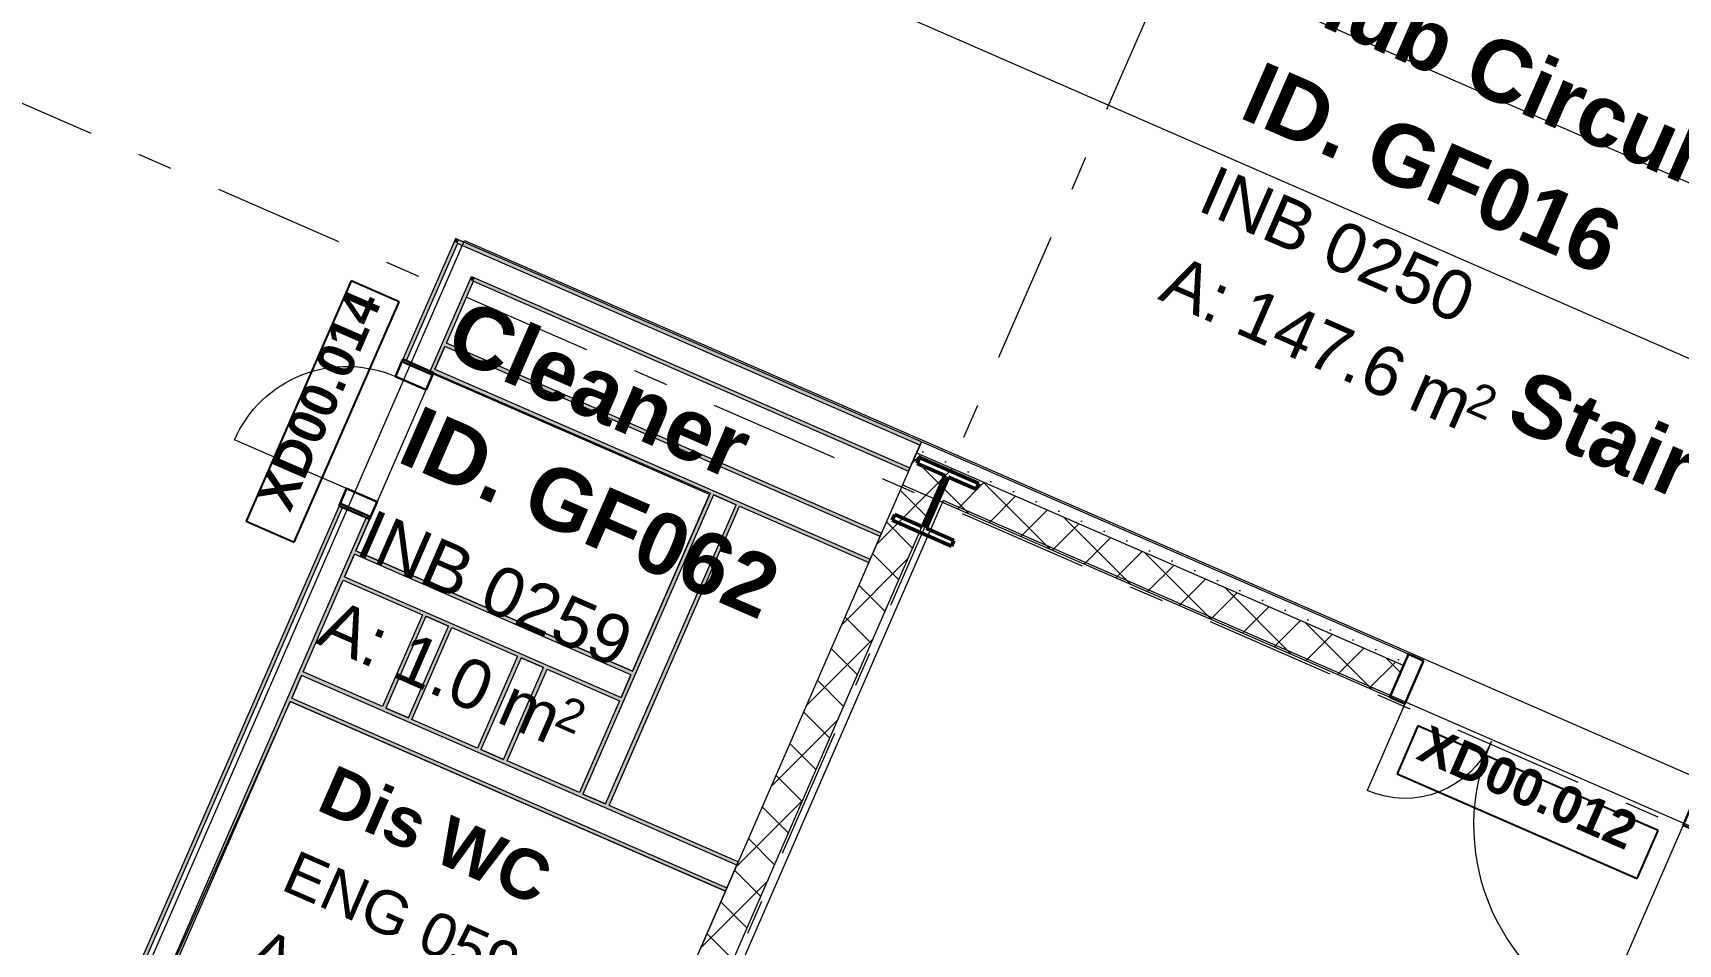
# Model space of a CAD drawing. Header units: millimetres. Extents: x -99530 to 90294, y -97212 to 56397.
# Drawn here: x 19504 to 26157, y -2049 to 1635 of the extents above; entities that cross this region are included whole.
import ezdxf
from ezdxf.enums import TextEntityAlignment as Align

# ---------------------------------------------------------------- set-up
doc = ezdxf.new("R2010")
doc.units = ezdxf.units.MM
doc.header["$MEASUREMENT"] = 0
doc.linetypes.add('Double Dashed', pattern=[1093.611073, 529.166651, -211.666656, 141.111112, -211.666656])
for name, color, linetype in [('A-05-M_Gross_Int_Circulation', 7, 'Continuous'), ('A-05-M_Gross_Int_Engineering', 7, 'Continuous'), ('A-05-M_Gross_Int_Plant', 7, 'Continuous'), ('A-05-M_Gross_Int_WC_s', 7, 'Continuous'), ('A-15-M_Column_Int', 7, 'Continuous'), ('A-15-MG_Structural_Grid', 7, 'Continuous'), ('A-25-M_Wall_Int', 7, 'Continuous'), ('ArchiCAD Door Markers', 7, 'Continuous'), ('ArchiCAD Doors', 7, 'Continuous')]:
    doc.layers.add(name, color=color, linetype=linetype)
for name, color, linetype, lineweight, true_color in [('A-05-M_Gross_Int_Circulation_Pen_No__74', 7, 'Continuous', 20, 0x606060), ('A-05-M_Gross_Int_Engineering_Pen_No__74', 7, 'Continuous', 20, 0x606060), ('A-05-M_Gross_Int_Plant_Pen_No__74', 7, 'Continuous', 20, 0x606060), ('A-05-M_Gross_Int_WC_s_Pen_No__74', 7, 'Continuous', 20, 0x606060), ('A-15-M_Column_Int_Pen_No__28', 7, 'Continuous', 50, 0x2a2a2a), ('A-15-MG_Structural_Grid_Pen_No__163', 7, 'Continuous', 0, 0x750077), ('A-25-M_Wall_Int_Pen_No__107', 7, 'Continuous', 15, 0xa6a6a6), ('ArchiCAD Doors_Pen_No__43', 7, 'Continuous', 30, 0x444444), ('ArchiCAD Doors_Pen_No__63', 7, 'Continuous', 20, 0x606060)]:
    doc.layers.add(name, color=color, linetype=linetype, lineweight=lineweight, true_color=true_color)
for name, color, linetype, lineweight in [('A-25-M_Wall_Int_Pen_No__1', 7, 'Continuous', 13), ('A-30-M_Stair_Pen_No__1', 7, 'Continuous', 13), ('ArchiCAD Door Markers_Pen_No__1', 7, 'Continuous', 13), ('ArchiCAD Door Markers_Pen_No__5', 7, 'Continuous', 25), ('ArchiCAD Doors_Pen_No__1', 7, 'Continuous', 13), ('ArchiCAD Zone Stamps_Pen_No__6', 7, 'Continuous', 35), ('ArchiCAD Zone Stamps_Pen_No__9', 7, 'Continuous', 13), ('New_A-95-P_Text_1_50_GA_Pen_No__1', 7, 'Continuous', 13)]:
    doc.layers.add(name, color=color, linetype=linetype, lineweight=lineweight)
doc.styles.add('GENERATED_STYLE_1', font='')
doc.styles.add('GENERATED_STYLE_2', font='')
doc.styles.add('GENERATED_STYLE_3', font='')
doc.styles.add('GENERATED_STYLE_4', font='')
doc.styles.get('GENERATED_STYLE_1').set_extended_font_data('Arial', bold=True)
doc.styles.get('GENERATED_STYLE_2').set_extended_font_data('Swis721 BT', bold=True)
doc.styles.get('GENERATED_STYLE_3').set_extended_font_data('Arial')
doc.styles.get('GENERATED_STYLE_4').set_extended_font_data('Swis721 BT')
pattern_1 = [(45, (0, 0), (-91.9239, 91.9239), []), (135, (0, 0), (91.9239, 91.9239), [])]

# ---------------------------------------------------------------- blocks, each defined once
blk = doc.blocks.new('Dis WC_ENG 059_14_1', base_point=(21019.6, -1830.7))
at = {"layer": 'A-05-M_Gross_Int_WC_s_Pen_No__74', "linetype": 'Continuous'}
for p, q in [((20544.1, -1067.7), (19902.7, -2503.6)), ((22304, -1835.1), (20544.1, -1067.7)), ((21277.2, -4190), (22304, -1835.1)), ((19915.5, -2509.1), (19517.2, -3422.6)), ((19902.7, -2503.6), (19915.5, -2509.1)), ((19517.2, -3422.6), (21277.2, -4190))]:
    blk.add_line(p, q, dxfattribs=at)
at = {"layer": 'ArchiCAD Zone Stamps_Pen_No__6'}
for tag, height, style, p in [('ROOM_NAME', 200, 'GENERATED_STYLE_1', (20723.7, -1320.2)), ('ROOM_NUMBER', 175, 'GENERATED_STYLE_3', (20570.6, -1665.6)), ('measuredAreaCode', 175, 'GENERATED_STYLE_3', (20433.2, -1980.7)), ('DUMMY_649', 175, 'GENERATED_STYLE_3', (20702.2, -2097.9)), ('DUMMY_650', 175, 'GENERATED_STYLE_3', (21008, -2231.3)), ('DUMMY_651', 116.7, 'GENERATED_STYLE_3', (21252.4, -2324.5))]:
    blk.add_attdef(tag, text='', height=height, rotation=336.44041, dxfattribs=dict(at, style=style)).set_placement(p, align=Align.TOP_LEFT)
blk = doc.blocks.new('Hub Circulation -Ground_INB 0250_46_1', base_point=(26036.8, 161.4))
at = {"layer": 'A-05-M_Gross_Int_Circulation_Pen_No__74', "linetype": 'Continuous'}
for p, q in [((18865, -4671.2), (21249.1, 796.3)), ((21249.1, 796.3), (47992.7, -10865.3))]:
    blk.add_line(p, q, dxfattribs=at)
at = {"layer": 'ArchiCAD Zone Stamps_Pen_No__6'}
for tag, height, style, p in [('ROOM_NAME', 250, 'GENERATED_STYLE_1', (24663, 1956.9)), ('zoneNameLine2', 250, 'GENERATED_STYLE_1', (24474.6, 1524.8)), ('ROOM_NUMBER', 200, 'GENERATED_STYLE_3', (24286.1, 1104.1)), ('measuredAreaCode', 200, 'GENERATED_STYLE_3', (24129.1, 743.9)), ('DUMMY_649', 200, 'GENERATED_STYLE_3', (24436.5, 609.9)), ('DUMMY_650', 200, 'GENERATED_STYLE_3', (25065.7, 335.5)), ('DUMMY_651', 133.3, 'GENERATED_STYLE_3', (25345, 229))]:
    blk.add_attdef(tag, text='', height=height, rotation=336.44041, dxfattribs=dict(at, style=style)).set_placement(p, align=Align.TOP_LEFT)
blk = doc.blocks.new('Cleaner_INB 0259_66_1', base_point=(21522.9, -746.5))
at = {"layer": 'A-05-M_Gross_Int_Plant_Pen_No__74', "linetype": 'Continuous'}
for p, q in [((21121.6, 256.8), (20809.8, -458.2)), ((22239.9, -230.9), (21121.6, 256.8)), ((21928.1, -945.9), (22239.9, -230.9)), ((20809.8, -458.2), (21928.1, -945.9))]:
    blk.add_line(p, q, dxfattribs=at)
at = {"layer": 'ArchiCAD Zone Stamps_Pen_No__9'}
for tag, height, style, p in [('ROOM_NAME', 250, 'GENERATED_STYLE_1', (21257.4, 565.8)), ('zoneNameLine2', 250, 'GENERATED_STYLE_1', (21068.9, 133.6)), ('ROOM_NUMBER', 200, 'GENERATED_STYLE_3', (20880.5, -287.1)), ('measuredAreaCode', 200, 'GENERATED_STYLE_3', (20723.5, -647.2)), ('ROOM_HOLES_PRM', 200, 'GENERATED_STYLE_3', (21030.9, -781.2)), ('DUMMY_649', 200, 'GENERATED_STYLE_3', (21380.4, -933.6)), ('DUMMY_650', 133.3, 'GENERATED_STYLE_3', (21659.7, -1040.2))]:
    blk.add_attdef(tag, text='', height=height, rotation=336.44041, dxfattribs=dict(at, style=style)).set_placement(p, align=Align.TOP_LEFT)
blk = doc.blocks.new('Controls Corridor_INB 0203_70_1', base_point=(28602.5, -4123))
at = {"layer": 'A-05-M_Gross_Int_Engineering_Pen_No__74', "linetype": 'Continuous'}
for p, q in [((23185.2, -255.2), (22367.8, -2129.9)), ((34423.3, -5155.6), (23185.2, -255.2))]:
    blk.add_line(p, q, dxfattribs=at)
at = {"layer": 'ArchiCAD Zone Stamps_Pen_No__9'}
for tag, height, style, p in [('ROOM_NAME', 250, 'GENERATED_STYLE_1', (27743.6, -2552)), ('zoneNameLine2', 250, 'GENERATED_STYLE_1', (27555.2, -2984.2)), ('ROOM_NUMBER', 200, 'GENERATED_STYLE_3', (27366.7, -3404.9)), ('measuredAreaCode', 200, 'GENERATED_STYLE_3', (27209.7, -3765)), ('DUMMY_649', 200, 'GENERATED_STYLE_3', (27517.1, -3899)), ('DUMMY_650', 200, 'GENERATED_STYLE_3', (28006.4, -4112.4)), ('DUMMY_651', 133.3, 'GENERATED_STYLE_3', (28285.7, -4218.9))]:
    blk.add_attdef(tag, text='', height=height, rotation=336.44041, dxfattribs=dict(at, style=style)).set_placement(p, align=Align.TOP_LEFT)
blk = doc.blocks.new('Wall_68_1', base_point=(21213, 803.9))
at = {"layer": 'A-25-M_Wall_Int_Pen_No__107', "linetype": 'Continuous'}
for points in [[(21226.8, 797.9), (21213, 803.9), (21221, 784.7)], [(23096.7, -17.5), (21226.8, 797.9), (21221, 784.7), (21221.3, 783.9), (23090.7, -31.2)], [(21277, 650.5), (21276.8, 650), (21284.8, 630.8), (21290.8, 644.5)], [(23050.7, -122.9), (21290.8, 644.5), (21284.8, 630.8), (23044.8, -136.6)]]:
    blk.add_hatch(color=256, dxfattribs=at).paths.add_polyline_path(points)
at = {"layer": 'A-25-M_Wall_Int_Pen_No__1', "linetype": 'Continuous'}
for p, q in [((21317, 742.2), (21221.3, 783.9)), ((23090.7, -31.2), (21317, 742.2)), ((21277, 650.5), (21276.8, 650)), ((21277, 650.5), (23050.7, -122.9))]:
    blk.add_line(p, q, dxfattribs=at)
at = {"layer": 'A-25-M_Wall_Int_Pen_No__1', "linetype": 'Continuous', "flags": 128}
for points in [[(23096.7, -17.5), (21213, 803.9)], [(21284.8, 630.8), (23044.8, -136.6)], [(23050.7, -122.9), (23090.7, -31.2)], [(23090.7, -31.2), (23096.7, -17.5)], [(23044.8, -136.6), (23050.7, -122.9)]]:
    blk.add_lwpolyline(points, dxfattribs=at)
blk = doc.blocks.new('Wall_69_1', base_point=(21051.9, 434.5))
at = {"layer": 'A-25-M_Wall_Int_Pen_No__107', "linetype": 'Continuous'}
for points in [[(22935.6, -386.9), (21175.7, 380.6), (21169.7, 366.8), (22929.6, -400.6)], [(21123.7, 261.4), (22883.7, -506), (22889.7, -492.3), (21129.7, 275.1)]]:
    blk.add_hatch(color=256, dxfattribs=at).paths.add_polyline_path(points)
at = {"layer": 'A-25-M_Wall_Int_Pen_No__1', "linetype": 'Continuous'}
for p, q in [((22929.6, -400.6), (21169.7, 366.8)), ((21129.7, 275.1), (22889.7, -492.3))]:
    blk.add_line(p, q, dxfattribs=at)
at = {"layer": 'A-25-M_Wall_Int_Pen_No__1', "linetype": 'Continuous', "flags": 128}
for points in [[(21169.7, 366.8), (21129.7, 275.1)], [(22935.6, -386.9), (21175.7, 380.6)], [(21123.7, 261.4), (22242, -226.2)], [(22255.8, -232.2), (22347.4, -272.2)], [(22361.2, -278.2), (22883.7, -506)], [(22883.7, -506), (22935.6, -386.9)]]:
    blk.add_lwpolyline(points, dxfattribs=at)
blk = doc.blocks.new('Wall_70_1', base_point=(20686.2, -404.2))
at = {"layer": 'A-25-M_Wall_Int_Pen_No__107', "linetype": 'Continuous'}
for points in [[(21928.3, -945.8), (20810, -458.2), (20804, -471.9), (21922.3, -959.6)], [(20758, -577.3), (21876.3, -1065), (21882.3, -1051.2), (20764, -563.6)]]:
    blk.add_hatch(color=256, dxfattribs=at).paths.add_polyline_path(points)
at = {"layer": 'A-25-M_Wall_Int_Pen_No__1', "linetype": 'Continuous'}
for p, q in [((21922.3, -959.6), (20804, -471.9)), ((20764, -563.6), (21882.3, -1051.2))]:
    blk.add_line(p, q, dxfattribs=at)
at = {"layer": 'A-25-M_Wall_Int_Pen_No__1', "linetype": 'Continuous', "flags": 128}
for points in [[(21928.3, -945.8), (20810, -458.2)], [(20804, -471.9), (20764, -563.6)], [(20758, -577.3), (21078.8, -717.2)], [(21092.6, -723.2), (21184.2, -763.2)], [(21198, -769.2), (21463.8, -885.1)], [(21477.6, -891.1), (21569.2, -931.1)], [(21583, -937.1), (21876.3, -1065)], [(21882.3, -1051.2), (21922.3, -959.6)]]:
    blk.add_lwpolyline(points, dxfattribs=at)
blk = doc.blocks.new('Wall_71_1', base_point=(21714.4, -1436.2))
at = {"layer": 'A-25-M_Wall_Int_Pen_No__107', "linetype": 'Continuous'}
for points in [[(22242, -226.2), (21714.4, -1436.2), (21728.2, -1442.2), (22255.8, -232.2)], [(21833.6, -1488.2), (22361.2, -278.2), (22347.4, -272.2), (21819.8, -1482.2)]]:
    blk.add_hatch(color=256, dxfattribs=at).paths.add_polyline_path(points)
at = {"layer": 'A-25-M_Wall_Int_Pen_No__1', "linetype": 'Continuous'}
for p, q in [((22255.8, -232.2), (21728.2, -1442.2)), ((21819.8, -1482.2), (22347.4, -272.2))]:
    blk.add_line(p, q, dxfattribs=at)
at = {"layer": 'A-25-M_Wall_Int_Pen_No__1', "linetype": 'Continuous', "flags": 128}
for points in [[(22242, -226.2), (21928.3, -945.8)], [(22347.4, -272.2), (22255.8, -232.2)], [(21833.6, -1488.2), (22361.2, -278.2)], [(21922.3, -959.6), (21882.3, -1051.2)], [(21876.3, -1065), (21714.4, -1436.2)], [(21728.2, -1442.2), (21819.8, -1482.2)]]:
    blk.add_lwpolyline(points, dxfattribs=at)
blk = doc.blocks.new('Wall_72_1', base_point=(20472.4, -894.6))
at = {"layer": 'A-25-M_Wall_Int_Pen_No__107', "linetype": 'Continuous'}
for points in [[(22356.1, -1716), (20596.1, -948.6), (20590.1, -962.3), (22350.1, -1729.8)], [(20544.2, -1067.7), (22304.1, -1835.2), (22310.1, -1821.4), (20550.1, -1054)]]:
    blk.add_hatch(color=256, dxfattribs=at).paths.add_polyline_path(points)
at = {"layer": 'A-25-M_Wall_Int_Pen_No__1', "linetype": 'Continuous'}
for p, q in [((22350.1, -1729.8), (20590.1, -962.3)), ((20550.1, -1054), (22310.1, -1821.4))]:
    blk.add_line(p, q, dxfattribs=at)
at = {"layer": 'A-25-M_Wall_Int_Pen_No__1', "linetype": 'Continuous', "flags": 128}
for points in [[(20590.1, -962.3), (20550.1, -1054)], [(20916.9, -1088.5), (20596.1, -948.6)], [(20544.2, -1067.7), (22304.1, -1835.2)], [(21022.3, -1134.4), (20930.7, -1094.5)], [(21301.9, -1256.4), (21036.1, -1140.4)], [(21407.3, -1302.3), (21315.7, -1262.3)], [(21714.4, -1436.2), (21421.1, -1308.3)], [(21819.8, -1482.2), (21728.2, -1442.2)], [(22356.1, -1716), (21833.6, -1488.2)], [(22304.1, -1835.2), (22356.1, -1716)]]:
    blk.add_lwpolyline(points, dxfattribs=at)
blk = doc.blocks.new('Wall_73_1', base_point=(20916.9, -1088.5))
at = {"layer": 'A-25-M_Wall_Int_Pen_No__107', "linetype": 'Continuous'}
for points in [[(21078.8, -717.2), (20916.9, -1088.5), (20930.7, -1094.5), (21092.6, -723.2)], [(21036.1, -1140.4), (21198, -769.2), (21184.2, -763.2), (21022.3, -1134.4)]]:
    blk.add_hatch(color=256, dxfattribs=at).paths.add_polyline_path(points)
at = {"layer": 'A-25-M_Wall_Int_Pen_No__1', "linetype": 'Continuous'}
for p, q in [((21092.6, -723.2), (20930.7, -1094.5)), ((21022.3, -1134.4), (21184.2, -763.2))]:
    blk.add_line(p, q, dxfattribs=at)
at = {"layer": 'A-25-M_Wall_Int_Pen_No__1', "linetype": 'Continuous', "flags": 128}
for points in [[(21078.8, -717.2), (20916.9, -1088.5)], [(21184.2, -763.2), (21092.6, -723.2)], [(21036.1, -1140.4), (21198, -769.2)], [(20930.7, -1094.5), (21022.3, -1134.4)]]:
    blk.add_lwpolyline(points, dxfattribs=at)
blk = doc.blocks.new('Wall_74_1', base_point=(21634.9, -817.9))
at = {"layer": 'A-25-M_Wall_Int_Pen_No__107', "linetype": 'Continuous'}
for points in [[(21463.8, -885.1), (21301.9, -1256.4), (21315.7, -1262.3), (21477.6, -891.1)], [(21421.1, -1308.3), (21583, -937.1), (21569.2, -931.1), (21407.3, -1302.3)]]:
    blk.add_hatch(color=256, dxfattribs=at).paths.add_polyline_path(points)
at = {"layer": 'A-25-M_Wall_Int_Pen_No__1', "linetype": 'Continuous'}
for p, q in [((21477.6, -891.1), (21315.7, -1262.3)), ((21407.3, -1302.3), (21569.2, -931.1))]:
    blk.add_line(p, q, dxfattribs=at)
at = {"layer": 'A-25-M_Wall_Int_Pen_No__1', "linetype": 'Continuous', "flags": 128}
for points in [[(21463.8, -885.1), (21301.9, -1256.4)], [(21569.2, -931.1), (21477.6, -891.1)], [(21421.1, -1308.3), (21583, -937.1)], [(21315.7, -1262.3), (21407.3, -1302.3)]]:
    blk.add_lwpolyline(points, dxfattribs=at)
blk = doc.blocks.new('Wall_83_1', base_point=(22203.4, -2066.2))
at = {"layer": 'A-25-M_Wall_Int_Pen_No__107', "linetype": 'Continuous'}
h = blk.add_hatch(dxfattribs=at)
h.set_pattern_fill('Concrete_Block_0001', color=256, style=0, pattern_type=2)
h.set_pattern_definition(pattern_1)
h.paths.add_polyline_path([(22331.7, -2122.1), (23173, -192.6), (23044.7, -136.6), (22203.4, -2066.2)])
at = {"layer": 'A-25-M_Wall_Int_Pen_No__1', "linetype": 'Continuous', "flags": 128}
for points in [[(23044.7, -136.6), (22203.4, -2066.2)], [(22331.7, -2122.1), (23173, -192.6)]]:
    blk.add_lwpolyline(points, dxfattribs=at)
blk = doc.blocks.new('Double Door Asymmetric 19_3')
at = {"layer": 'ArchiCAD Doors_Pen_No__1', "linetype": 'Continuous'}
for p, q in [((-680, 0), (-692, 0)), ((-680, 0), (-680, -140)), ((680, 0), (680, -140)), ((680, 0), (692, 0)), ((-680, -190), (-692, -190)), ((-680, -140), (-680, -190)), ((680, -140), (680, -190)), ((680, -190), (692, -190))]:
    blk.add_line(p, q, dxfattribs=at)
at = {"layer": 'ArchiCAD Doors_Pen_No__43', "linetype": 'Continuous'}
for p, q in [((-614, 0), (-680, 0)), ((-680, 0), (-680, -190)), ((-614, -190), (-614, 0)), ((680, 0), (614, 0)), ((614, 0), (614, -190)), ((680, -190), (680, 0)), ((-680, -190), (-614, -190)), ((614, -190), (680, -190))]:
    blk.add_line(p, q, dxfattribs=at)
at = {"layer": 'ArchiCAD Doors_Pen_No__63', "linetype": 'Continuous'}
for p, q in [((614, 0), (614, 846)), ((-614, 0), (-614, 382))]:
    blk.add_line(p, q, dxfattribs=at)
for centre, radius, start, end in [((614, 0), 846, 90, 180), ((-614, 0), 382, 0, 90)]:
    blk.add_arc(centre, radius, start, end, dxfattribs=at)
blk = doc.blocks.new('Door Stamp 17_8')
at = {"layer": 'ArchiCAD Door Markers_Pen_No__5', "linetype": 'Continuous'}
for p, q in [((529.8, -250), (-529.8, -250)), ((-529.8, -250), (-529.8, -461.8)), ((529.8, -461.8), (529.8, -250)), ((-529.8, -461.8), (529.8, -461.8)), ((-529.8, -461.8), (529.8, -461.8))]:
    blk.add_line(p, q, dxfattribs=at)
at = {"layer": 'ArchiCAD Door Markers_Pen_No__1', "style": 'GENERATED_STYLE_2'}
blk.add_attdef('AC_WIDO_ID', text='', height=150, dxfattribs=at).set_placement((-470.9, -417), align=Align.BOTTOM_LEFT)
blk = doc.blocks.new('Wall_84_1', base_point=(23096.7, -17.5))
at = {"layer": 'A-25-M_Wall_Int_Pen_No__107', "linetype": 'Continuous'}
h = blk.add_hatch(dxfattribs=at)
h.set_pattern_fill('Concrete_Block_0001', color=256, style=0, pattern_type=2)
h.set_pattern_definition(pattern_1)
h.paths.add_polyline_path([(23076.7, -63.3), (23020.8, -191.6), (24991.6, -1051), (25047.5, -922.7)])
h = blk.add_hatch(dxfattribs=at)
h.set_pattern_fill('Plaster_0001', color=256, style=0, pattern_type=2)
h.set_pattern_definition([(336.44035, (0, 0), (69.2307, 158.7675), [0, -100]), (336.44035, (80.45, 59.4), (69.2307, 158.7675), [0, -100])])
h.paths.add_polyline_path([(23096.7, -17.5), (23076.7, -63.3), (25047.5, -922.7), (25067.5, -876.8)])
at = {"layer": 'A-25-M_Wall_Int_Pen_No__1', "linetype": 'Continuous'}
for p, q in [((23076.7, -63.3), (25047.5, -922.7)), ((24991.6, -1051), (25047.5, -922.7)), ((25047.5, -922.7), (25067.5, -876.8)), ((25067.5, -876.8), (25056.5, -872)), ((24991.6, -1051), (24980.6, -1046.2))]:
    blk.add_line(p, q, dxfattribs=at)
at = {"layer": 'A-25-M_Wall_Int_Pen_No__1', "linetype": 'Continuous', "flags": 128}
for points in [[(23096.7, -17.5), (23020.8, -191.6)], [(25067.5, -876.8), (23096.7, -17.5)], [(23020.8, -191.6), (24991.6, -1051)]]:
    blk.add_lwpolyline(points, dxfattribs=at)
at = {"layer": 'ArchiCAD Door Markers'}
ref = blk.add_blockref('Door Stamp 17_8', (25690.8, -1148.6), dxfattribs=dict(at, rotation=336.4403498076108))
ref.add_attrib('AC_WIDO_ID', 'XD00.012', dxfattribs={"layer": 'ArchiCAD Door Markers_Pen_No__1', "color": 7, "height": 150, "rotation": 336.44035, "style": 'GENERATED_STYLE_2'}).set_placement((25074.6, -1338.9), align=Align.BOTTOM_LEFT)
at = {"layer": 'ArchiCAD Doors', "color": 251, "linetype": 'Continuous', "lineweight": 20, "true_color": 0x606060, "xscale": -1, "zscale": 1000, "rotation": 156.4403498076108}
blk.add_blockref('Double Door Asymmetric 19_3', (25614.9, -1322.8), dxfattribs=at)
blk = doc.blocks.new('Door 19_6')
at = {"layer": 'ArchiCAD Doors_Pen_No__1', "linetype": 'Continuous'}
for p, q in [((-323, 0), (-323, -15)), ((323, 0), (323, -15)), ((-323, -15), (-323, -120)), ((323, -15), (323, -120)), ((-323, -120), (-323, -135)), ((323, -120), (323, -135))]:
    blk.add_line(p, q, dxfattribs=at)
at = {"layer": 'ArchiCAD Doors_Pen_No__43', "linetype": 'Continuous'}
for p, q in [((-313, 0), (-323, 0)), ((-323, 0), (-323, -135)), ((-247, 0), (-313, 0)), ((-313, 0), (-313, -135)), ((-247, -135), (-247, 0)), ((313, 0), (247, 0)), ((247, 0), (247, -135)), ((313, 0), (323, 0)), ((313, -135), (313, 0)), ((323, 0), (323, -135)), ((-313, -135), (-323, -135)), ((-313, -135), (-247, -135)), ((247, -135), (313, -135)), ((313, -135), (323, -135))]:
    blk.add_line(p, q, dxfattribs=at)
at = {"layer": 'ArchiCAD Doors_Pen_No__63', "linetype": 'Continuous'}
blk.add_line((247, 0), (247, 494), dxfattribs=at)
blk.add_arc((247, 0), 494, 89.99998, 180, dxfattribs=at)
blk = doc.blocks.new('Door Stamp 17_14')
at = {"layer": 'ArchiCAD Door Markers_Pen_No__5', "linetype": 'Continuous'}
for p, q in [((529.8, 319.1), (-529.8, 319.1)), ((-529.8, 319.1), (-529.8, 107.3)), ((529.8, 107.3), (529.8, 319.1)), ((-529.8, 107.3), (529.8, 107.3)), ((-529.8, 107.3), (529.8, 107.3))]:
    blk.add_line(p, q, dxfattribs=at)
at = {"layer": 'ArchiCAD Door Markers_Pen_No__1', "style": 'GENERATED_STYLE_2'}
blk.add_attdef('AC_WIDO_ID', text='', height=150, dxfattribs=at).set_placement((-470.9, 152.2), align=Align.BOTTOM_LEFT)
blk = doc.blocks.new('Wall_114_1', base_point=(18828.9, -4663.6))
at = {"layer": 'A-25-M_Wall_Int_Pen_No__107', "linetype": 'Continuous'}
for points in [[(21213, 803.9), (21207, 790.2), (21220.8, 784.2), (21221, 784.7)], [(21000, 315.4), (21013.7, 309.4), (21220.8, 784.2), (21207, 790.2)], [(21221.3, 783.9), (21221, 784.7), (21220.8, 784.2)], [(21110, 267.4), (21123.7, 261.4), (21284.8, 630.8), (21271, 636.8)], [(21271, 636.8), (21284.8, 630.8), (21276.8, 650)], [(19790.7, -2458), (19804.4, -2464), (20755.5, -282.8), (20741.8, -276.8)], [(19900.7, -2505.9), (19914.4, -2511.9), (20865.5, -330.8), (20851.8, -324.8)]]:
    blk.add_hatch(color=256, dxfattribs=at).paths.add_polyline_path(points)
at = {"layer": 'A-25-M_Wall_Int_Pen_No__1', "linetype": 'Continuous'}
for p, q in [((21220.8, 784.2), (21180.8, 692.5)), ((21221.3, 783.9), (21220.8, 784.2)), ((21180.8, 692.5), (21013.7, 309.4)), ((21110, 267.4), (21276.8, 650)), ((21000, 315.4), (21013.7, 309.4)), ((21013.7, 309.4), (21110, 267.4)), ((21110, 267.4), (21123.7, 261.4)), ((20755.5, -282.8), (19804.4, -2464)), ((19900.7, -2505.9), (20851.8, -324.8)), ((20741.8, -276.8), (20755.5, -282.8)), ((20755.5, -282.8), (20851.8, -324.8)), ((20851.8, -324.8), (20865.5, -330.8))]:
    blk.add_line(p, q, dxfattribs=at)
at = {"layer": 'A-25-M_Wall_Int_Pen_No__1', "linetype": 'Continuous', "flags": 128}
for points in [[(21213, 803.9), (21207, 790.2)], [(21207, 790.2), (21000, 315.4)], [(21175.7, 380.6), (21284.8, 630.8)], [(21129.7, 275.1), (21169.7, 366.8)], [(20741.8, -276.8), (19790.7, -2458)], [(20810, -458.2), (20865.5, -330.8)], [(20764, -563.6), (20804, -471.9)], [(20596.1, -948.6), (20758, -577.3)], [(20550.1, -1054), (20590.1, -962.3)], [(19914.4, -2511.9), (20544.2, -1067.7)]]:
    blk.add_lwpolyline(points, dxfattribs=at)
at = {"layer": 'ArchiCAD Door Markers'}
ref = blk.add_blockref('Door Stamp 17_14', (20870.9, 19.3), dxfattribs=dict(at, rotation=66.44039320499522))
ref.add_attrib('AC_WIDO_ID', 'XD00.014', dxfattribs={"layer": 'ArchiCAD Door Markers_Pen_No__1', "color": 7, "height": 150, "rotation": 66.44039, "style": 'GENERATED_STYLE_2'}).set_placement((20584.2, -324.7), align=Align.BOTTOM_LEFT)
at = {"layer": 'ArchiCAD Doors', "color": 251, "linetype": 'Continuous', "lineweight": 20, "true_color": 0x606060, "xscale": -0.9999999999999999, "zscale": 1000, "rotation": 66.44039320499522}
blk.add_blockref('Door 19_6', (20870.9, 19.3), dxfattribs=at)
blk = doc.blocks.new('Universal Columns Column 19_2')
at = {"layer": 'A-15-M_Column_Int', "linetype": 'Continuous', "lineweight": 0, "true_color": 0xffffff}
h = blk.add_hatch(dxfattribs=at)
h.set_pattern_fill('613_01__a5_STUCCO_0001', style=0, pattern_type=2)
h.set_pattern_definition([(286.3, (0, 0), (-3213820, 11866500), [3000, -14992680]), (309.93, (992000, -2522800), (-1760680, 765780), [4670, -4288600]), (111.49, (-168200, -712500), (765800, 1760700), [7100, -2708200]), (111.49, (-238700, -1062700), (765800, 1760700), [7100, -2708200]), (111.49, (-566500, -1578300), (765800, 1760700), [7100, -2708200]), (111.49, (-655700, -1708100), (765800, 1760700), [7100, -2708200]), (111.494, (-465300, -1834400), (765800, 1760700), [7100, -2708200]), (111.494, (-104200, -1931700), (765800, 1760700), [7100, -2708200]), (111.494, (257800, -2002000), (765800, 1760700), [7100, -2708200]), (183.06, (-194600, -886000), (2526450, 994900), [11200, -4282100]), (183.06, (-349700, -1079650), (2526450, 994900), [11200, -4282100]), (183.06, (116350, -2076500), (2526450, 994900), [11200, -4282100]), (111.49, (-350400, -1231700), (765800, 1760700), [7100, -2708200]), (111.49, (-502900, -1720200), (765800, 1760700), [7100, -2708200]), (111.494, (-274000, -1895900), (765800, 1760700), [7100, -2708200]), (111.494, (322000, -2155100), (765800, 1760700), [7100, -2708200]), (48.06, (-367140, -1412600), (765780, 1760680), [10500, -6061050]), (48.06, (-236400, -1671930), (765780, 1760680), [10520, -6061050]), (48.06, (-93300, -549600), (765800, 1760700), [10500, -6061050]), (48.06, (189050, -378800), (765800, 1760700), [10500, -6061050]), (48.06, (50600, -207200), (765800, 1760700), [10500, -6061050]), (48.06, (563700, -450600), (765800, 1760700), [10500, -6061050]), (48.06, (904800, -517960), (765780, 1760680), [10500, -6061050]), (48.06, (1265960, -877540), (765780, 1760680), [10500, -6061050]), (48.06, (1482600, -916100), (765780, 1760680), [10520, -6061050]), (48.06, (1273060, -1199550), (765780, 1760680), [10520, -6061050]), (48.06, (1211900, -1491860), (765780, 1760680), [10520, -6061050]), (48.06, (943500, -1689000), (765780, 1760680), [10520, -6061050]), (48.06, (1016600, -1999200), (765780, 1760680), [10520, -6061050]), (48.06, (801000, -2133260), (765780, 1760680), [10520, -6061050]), (48.06, (807600, -2293060), (765780, 1760680), [10520, -6061050]), (48.06, (630500, -2291960), (765780, 1760680), [10520, -6061050]), (48.06, (151700, -1607900), (765780, 1760680), [10520, -6061050]), (48.06, (70000, -1177460), (765780, 1760680), [10500, -6061050]), (48.06, (631750, -935800), (765780, 1760680), [10500, -6061050]), (48.06, (986700, -1181300), (765780, 1760680), [10500, -6061050]), (48.06, (850600, -1436000), (765780, 1760680), [10520, -6061050]), (48.06, (409300, -1365550), (765780, 1760680), [10500, -6061050]), (48.06, (488700, -1638000), (765780, 1760680), [10520, -6061050]), (48.06, (565600, -1787900), (765780, 1760680), [10520, -6061050]), (48.06, (297900, -886800), (765780, 1760680), [10500, -6061050]), (48.06, (277700, -629950), (765800, 1760700), [10500, -6061050]), (111.494, (551400, -2107800), (765800, 1760700), [7100, -2708200]), (111.494, (998900, -2140500), (765800, 1760700), [7100, -2708200]), (111.49, (707000, -1598400), (765800, 1760700), [7100, -2708200]), (111.494, (1193500, -1658100), (765800, 1760700), [7100, -2708200]), (111.49, (691100, -1191600), (765800, 1760700), [7100, -2708200]), (111.49, (1263300, -1334100), (765800, 1760700), [7100, -2708200]), (111.49, (979600, -866500), (765800, 1760700), [7100, -2708200]), (111.49, (1307600, -730700), (765800, 1760700), [7100, -2708200]), (111.49, (640400, -526600), (765800, 1760700), [7100, -2708200]), (111.49, (694500, -717200), (765800, 1760700), [7100, -2708200]), (111.49, (314700, -283700), (765800, 1760700), [7100, -2708200]), (111.49, (167600, -528500), (765800, 1760700), [7100, -2708200]), (111.49, (12400, -430600), (765800, 1760700), [7100, -2708200]), (111.49, (67100, -748000), (765800, 1760700), [7100, -2708200]), (111.49, (344000, -1091200), (765800, 1760700), [7100, -2708200]), (111.49, (29600, -939300), (765800, 1760700), [7100, -2708200]), (111.49, (438400, -757700), (765800, 1760700), [7100, -2708200]), (111.49, (-42600, -1373600), (765800, 1760700), [7100, -2708200]), (169.023, (65740, -1702860), (-7808487, 1302433), [10530, -17691000]), (169.023, (1133700, -1883880), (-7808487, 1302433), [10530, -17691000]), (169.023, (1445740, -1224800), (-7808487, 1302433), [10530, -17691000]), (169.023, (1047320, -1405880), (-7808487, 1302433), [10530, -17691000]), (169.023, (180300, -1357830), (-7808487, 1302433), [10530, -17691000]), (169.023, (-432670, -1577200), (-7808487, 1302433), [10530, -17691000]), (169.023, (223600, -966600), (-7808487, 1302433), [10530, -17691000]), (169.023, (1136430, -1014340), (-7808487, 1302433), [10530, -17691000]), (169.023, (1524220, -1021000), (-7808487, 1302433), [10530, -17691000]), (169.023, (1135220, -608810), (-7808487, 1302433), [10530, -17691000]), (169.023, (893470, -721350), (-7808487, 1302433), [10530, -17691000]), (169.023, (840820, -1017380), (-7808487, 1302433), [10530, -17691000]), (169.023, (46180, -1841170), (-7808487, 1302433), [10530, -17691000]), (169.023, (407640, -1861700), (-7808487, 1302433), [10530, -17691000]), (169.023, (845750, -1951000), (-7808487, 1302433), [10530, -17691000]), (48.06, (1350950, -1429200), (765780, 1760680), [10520, -6061050]), (48.06, (1140700, -2005970), (765780, 1760680), [10520, -6061050]), (48.06, (978100, -2309850), (765780, 1760680), [10520, -6061050]), (48.06, (198750, -158600), (765800, 1760700), [10500, -6061050]), (48.06, (458460, -261400), (765800, 1760700), [10500, -6061050]), (48.06, (772750, -448730), (765780, 1760680), [10500, -6061050]), (48.06, (1481360, -686060), (765780, 1760680), [10520, -6061050]), (48.06, (1667650, -817700), (765780, 1760680), [10520, -6061050]), (48.06, (1651400, -901750), (765780, 1760680), [10520, -6061050])])
h.paths.add_polyline_path([(-130.65, -138.15), (130.65, -138.15), (130.65, -112.85), (7.65, -112.85), (7.65, 112.85), (130.65, 112.85), (130.65, 138.15), (-130.65, 138.15), (-130.65, 112.85), (-7.65, 112.85), (-7.65, -112.85), (-130.65, -112.85)])
at = {"layer": 'A-15-M_Column_Int_Pen_No__28', "linetype": 'Continuous'}
for p, q in [((130.65, 138.15), (-130.65, 138.15)), ((-130.65, 138.15), (-130.65, 112.85)), ((130.65, 112.85), (130.65, 138.15)), ((-130.65, 112.85), (-7.65, 112.85)), ((-7.65, 112.85), (-7.65, -112.85)), ((7.65, -112.85), (7.65, 112.85)), ((7.65, 112.85), (130.65, 112.85)), ((-7.65, -112.85), (-130.65, -112.85)), ((-130.65, -112.85), (-130.65, -138.15)), ((130.65, -112.85), (7.65, -112.85)), ((130.65, -138.15), (130.65, -112.85)), ((-130.65, -138.15), (130.65, -138.15))]:
    blk.add_line(p, q, dxfattribs=at)
blk = doc.blocks.new('Existing Hub main')
at = {"layer": 'A-30-M_Stair_Pen_No__1', "linetype": 'Continuous'}
for p, q in [((1236.55, 650), (7360, 650)), ((1001.55, 0), (7640, 0))]:
    blk.add_line(p, q, dxfattribs=at)
blk = doc.blocks.new('Standard grid marker')
at = {"layer": 'A-15-MG_Structural_Grid_Pen_No__163', "linetype": 'Double Dashed'}
blk.add_line((1000, 0), (29726, 0), dxfattribs=at)
at = {"layer": 'A-15-MG_Structural_Grid_Pen_No__163', "style": 'GENERATED_STYLE_4'}
for tag, p in [('AC_MarkerText_1_0', (-500, 41.2)), ('AC_MarkerText_1_1', (31226, 41.2))]:
    blk.add_attdef(tag, text='', height=350, rotation=90, dxfattribs=at).set_placement(p, align=Align.MIDDLE_CENTER)
blk = doc.blocks.new('Standard grid marker_3')
at = {"layer": 'A-15-MG_Structural_Grid_Pen_No__163', "linetype": 'Double Dashed'}
blk.add_line((1000, 0), (74254.8, 0), dxfattribs=at)
at = {"layer": 'A-15-MG_Structural_Grid_Pen_No__163', "style": 'GENERATED_STYLE_4'}
for tag, p in [('AC_MarkerText_1_0', (-500, 43.4)), ('AC_MarkerText_1_1', (75754.8, 43.4))]:
    blk.add_attdef(tag, text='', height=350, rotation=360, dxfattribs=at).set_placement(p, align=Align.MIDDLE_CENTER)

msp = doc.modelspace()

# ---------------------------------------------------------------- block references
at = {"layer": 'A-05-M_Gross_Int_Circulation', "linetype": 'Continuous'}
ref = msp.add_blockref('Hub Circulation -Ground_INB 0250_46_1', (26036.8, 161.4), dxfattribs=at)
ref.add_attrib('ROOM_NAME', 'Hub Circulation -Ground', dxfattribs={"layer": 'ArchiCAD Zone Stamps_Pen_No__6', "color": 7, "height": 250, "rotation": 336.44041, "style": 'GENERATED_STYLE_1'}).set_placement((24663, 1956.9), align=Align.TOP_LEFT)
ref.add_attrib('ROOM_NUMBER', 'INB 0250', dxfattribs={"layer": 'ArchiCAD Zone Stamps_Pen_No__6', "color": 7, "height": 200, "rotation": 336.44041, "style": 'GENERATED_STYLE_3'}).set_placement((24286.1, 1104.1), align=Align.TOP_LEFT)
ref.add_attrib('zoneNameLine2', 'ID. GF016', dxfattribs={"layer": 'ArchiCAD Zone Stamps_Pen_No__6', "color": 7, "height": 250, "rotation": 336.44041, "style": 'GENERATED_STYLE_1'}).set_placement((24474.6, 1524.8), align=Align.TOP_LEFT)
ref.add_attrib('measuredAreaCode', 'A: ', dxfattribs={"layer": 'ArchiCAD Zone Stamps_Pen_No__6', "color": 7, "height": 200, "rotation": 336.44041, "style": 'GENERATED_STYLE_3'}).set_placement((24129.1, 743.9), align=Align.TOP_LEFT)
ref.add_attrib('DUMMY_649', '147.6', dxfattribs={"layer": 'ArchiCAD Zone Stamps_Pen_No__6', "color": 7, "height": 200, "rotation": 336.44041, "style": 'GENERATED_STYLE_3'}).set_placement((24436.5, 609.9), align=Align.TOP_LEFT)
ref.add_attrib('DUMMY_650', ' m', dxfattribs={"layer": 'ArchiCAD Zone Stamps_Pen_No__6', "color": 7, "height": 200, "rotation": 336.44041, "style": 'GENERATED_STYLE_3'}).set_placement((25065.7, 335.5), align=Align.TOP_LEFT)
ref.add_attrib('DUMMY_651', '2', dxfattribs={"layer": 'ArchiCAD Zone Stamps_Pen_No__6', "color": 7, "height": 133.3, "rotation": 336.44041, "style": 'GENERATED_STYLE_3'}).set_placement((25345, 229), align=Align.TOP_LEFT)
at = {"layer": 'A-05-M_Gross_Int_Engineering', "linetype": 'Continuous'}
msp.add_blockref('Controls Corridor_INB 0203_70_1', (28602.5, -4123), dxfattribs=at)
at = {"layer": 'A-05-M_Gross_Int_Plant', "linetype": 'Continuous'}
ref = msp.add_blockref('Cleaner_INB 0259_66_1', (21522.9, -746.5), dxfattribs=at)
ref.add_attrib('ROOM_NAME', 'Cleaner', dxfattribs={"layer": 'ArchiCAD Zone Stamps_Pen_No__9', "color": 7, "height": 250, "rotation": 336.44041, "style": 'GENERATED_STYLE_1'}).set_placement((21257.4, 565.8), align=Align.TOP_LEFT)
ref.add_attrib('ROOM_HOLES_PRM', '1.0', dxfattribs={"layer": 'ArchiCAD Zone Stamps_Pen_No__9', "color": 7, "height": 200, "rotation": 336.44041, "style": 'GENERATED_STYLE_3'}).set_placement((21030.9, -781.2), align=Align.TOP_LEFT)
ref.add_attrib('ROOM_NUMBER', 'INB 0259', dxfattribs={"layer": 'ArchiCAD Zone Stamps_Pen_No__9', "color": 7, "height": 200, "rotation": 336.44041, "style": 'GENERATED_STYLE_3'}).set_placement((20880.5, -287.1), align=Align.TOP_LEFT)
ref.add_attrib('zoneNameLine2', 'ID. GF062', dxfattribs={"layer": 'ArchiCAD Zone Stamps_Pen_No__9', "color": 7, "height": 250, "rotation": 336.44041, "style": 'GENERATED_STYLE_1'}).set_placement((21068.9, 133.6), align=Align.TOP_LEFT)
ref.add_attrib('measuredAreaCode', 'A: ', dxfattribs={"layer": 'ArchiCAD Zone Stamps_Pen_No__9', "color": 7, "height": 200, "rotation": 336.44041, "style": 'GENERATED_STYLE_3'}).set_placement((20723.5, -647.2), align=Align.TOP_LEFT)
ref.add_attrib('DUMMY_649', ' m', dxfattribs={"layer": 'ArchiCAD Zone Stamps_Pen_No__9', "color": 7, "height": 200, "rotation": 336.44041, "style": 'GENERATED_STYLE_3'}).set_placement((21380.4, -933.6), align=Align.TOP_LEFT)
ref.add_attrib('DUMMY_650', '2', dxfattribs={"layer": 'ArchiCAD Zone Stamps_Pen_No__9', "color": 7, "height": 133.3, "rotation": 336.44041, "style": 'GENERATED_STYLE_3'}).set_placement((21659.7, -1040.2), align=Align.TOP_LEFT)
at = {"layer": 'A-05-M_Gross_Int_WC_s', "linetype": 'Continuous'}
ref = msp.add_blockref('Dis WC_ENG 059_14_1', (21019.6, -1830.7), dxfattribs=at)
ref.add_attrib('ROOM_NAME', 'Dis WC', dxfattribs={"layer": 'ArchiCAD Zone Stamps_Pen_No__6', "color": 7, "height": 200, "rotation": 336.44041, "style": 'GENERATED_STYLE_1'}).set_placement((20723.7, -1320.2), align=Align.TOP_LEFT)
ref.add_attrib('ROOM_NUMBER', 'ENG 059', dxfattribs={"layer": 'ArchiCAD Zone Stamps_Pen_No__6', "color": 7, "height": 175, "rotation": 336.44041, "style": 'GENERATED_STYLE_3'}).set_placement((20570.6, -1665.6), align=Align.TOP_LEFT)
ref.add_attrib('measuredAreaCode', 'A: ', dxfattribs={"layer": 'ArchiCAD Zone Stamps_Pen_No__6', "color": 7, "height": 175, "rotation": 336.44041, "style": 'GENERATED_STYLE_3'}).set_placement((20433.2, -1980.7), align=Align.TOP_LEFT)
ref.add_attrib('DUMMY_649', '4.9', dxfattribs={"layer": 'ArchiCAD Zone Stamps_Pen_No__6', "color": 7, "height": 175, "rotation": 336.44041, "style": 'GENERATED_STYLE_3'}).set_placement((20702.2, -2097.9), align=Align.TOP_LEFT)
ref.add_attrib('DUMMY_650', ' m', dxfattribs={"layer": 'ArchiCAD Zone Stamps_Pen_No__6', "color": 7, "height": 175, "rotation": 336.44041, "style": 'GENERATED_STYLE_3'}).set_placement((21008, -2231.3), align=Align.TOP_LEFT)
ref.add_attrib('DUMMY_651', '2', dxfattribs={"layer": 'ArchiCAD Zone Stamps_Pen_No__6', "color": 7, "height": 116.7, "rotation": 336.44041, "style": 'GENERATED_STYLE_3'}).set_placement((21252.4, -2324.5), align=Align.TOP_LEFT)
at = {"layer": 'A-15-M_Column_Int', "linetype": 'Continuous', "zscale": 1000, "rotation": 336.440414821721}
msp.add_blockref('Universal Columns Column 19_2', (23154.1, -261), dxfattribs=at)
at = {"layer": 'A-15-MG_Structural_Grid', "color": 8, "linetype": 'Continuous', "lineweight": 15, "zscale": 1000}
for name, p, rotation in [('Standard grid marker', (30139.5, 15758.5), 246.440411583993), ('Standard grid marker_3', (2296.2, 8834.4), 336.440411583993)]:
    msp.add_blockref(name, p, dxfattribs=dict(at, rotation=rotation))
at = {"layer": 'A-25-M_Wall_Int', "color": 250, "lineweight": 50, "true_color": 0x2a2a2a}
for name, p in [('Wall_114_1', (18828.9, -4663.6)), ('Wall_68_1', (21213, 803.9)), ('Wall_69_1', (21051.9, 434.5)), ('Wall_84_1', (23096.7, -17.5)), ('Wall_83_1', (22203.4, -2066.2)), ('Wall_71_1', (21714.4, -1436.2)), ('Wall_70_1', (20686.2, -404.2)), ('Wall_73_1', (20916.9, -1088.5)), ('Wall_74_1', (21634.9, -817.9)), ('Wall_72_1', (20472.4, -894.6))]:
    msp.add_blockref(name, p, dxfattribs=at)
at = {"layer": 'A-30-M_Stair_Pen_No__1', "linetype": 'Continuous', "zscale": 1000, "rotation": 336.4404115839932}
msp.add_blockref('Existing Hub main', (22107.5, 2104.8), dxfattribs=at)

# ---------------------------------------------------------------- texts
at = {"layer": 'New_A-95-P_Text_1_50_GA_Pen_No__1', "linetype": 'Continuous', "insert": (25551.7, 283.4), "char_height": 250, "attachment_point": 1, "rotation": 336.44041, "style": 'GENERATED_STYLE_2'}
msp.add_mtext('\\A1;{\\fSwis721 BT|b1|i0|c0|p34;Stair 04}', dxfattribs=at)

doc.saveas('drawing.dxf')
